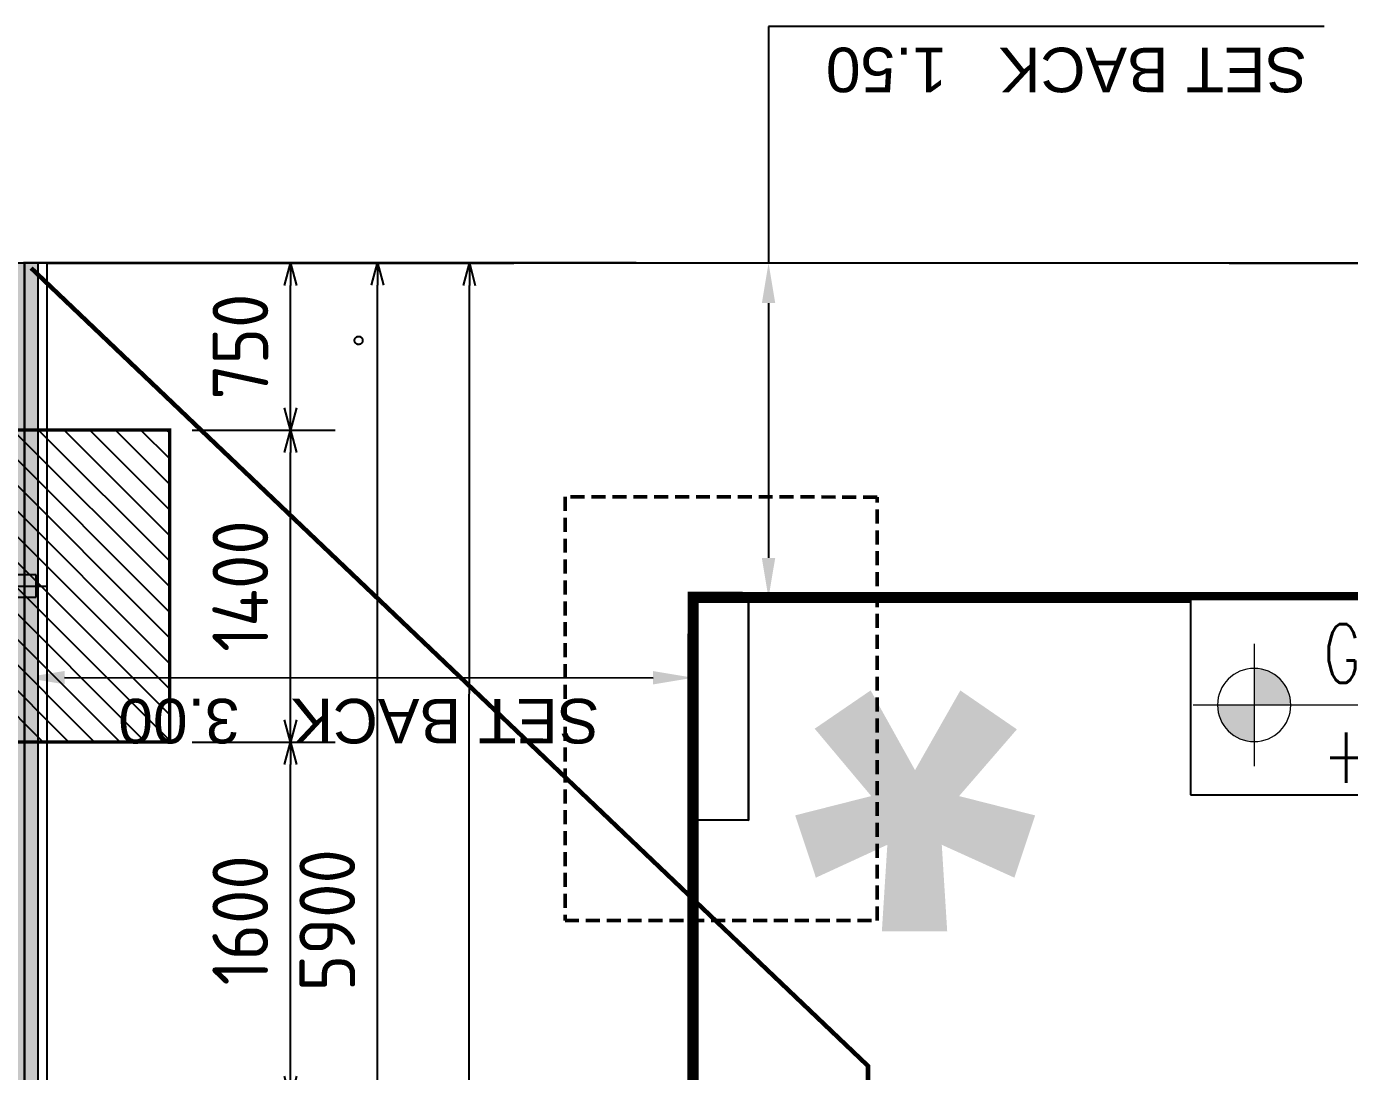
# Model space of a CAD drawing. Header units: centimetres. Extents: x -6122352 to 6876996, y -1694241 to 2592194.
# Drawn here: x 89048 to 94984, y -21793 to -17103 of the extents above; entities that cross this region are included whole.
import ezdxf
from ezdxf.xclip import XClip

# ---------------------------------------------------------------- set-up
doc = ezdxf.new("R2010")
doc.units = ezdxf.units.CM
doc.header["$MEASUREMENT"] = 0
doc.header["$XCLIPFRAME"] = 2
doc.header["$PDMODE"] = 66
doc.header["$PDSIZE"] = 100
for name, pattern in [('CENTER', [2, 1.25, -0.25, 0.25, -0.25]), ('DASHED2', [0.375, 0.25, -0.125]), ('XR-AR-END-SETTING OUT PLAN$0$23261-XR-AR-SI-GF$0$HIDDEN', [0.375, 0.25, -0.125])]:
    doc.linetypes.add(name, pattern=pattern)
doc.layers.get('Defpoints').update_dxf_attribs({"color": 255, "linetype": 'CENTER'})
for name, color, linetype in [('00-MI-DIM', 7, 'Continuous'), ('23585-XR-AR-BOUNDARY WALLS AND SETBACKS$0$setback', 7, 'XR-AR-END-SETTING OUT PLAN$0$23261-XR-AR-SI-GF$0$HIDDEN'), ('@MI-FOOTINGS', 7, 'Continuous'), ('@MI-MEP', 7, 'Continuous'), ('@MI-REF LAYER', 7, 'Continuous'), ('@MI-TYPE-02', 6, 'Continuous'), ('B_TH_4', 7, 'Continuous'), ('S-DIMENSION', 251, 'Continuous'), ('XREF1$0$S-LEVELS', 2, 'Continuous'), ('XREF1$0$TYPICAL NEW PROFILE', 3, 'Continuous')]:
    doc.layers.add(name, color=color, linetype=linetype)
doc.layers.add('08-Compound Wall-2', color=6, linetype='Continuous', lineweight=25, true_color=0xff00ff)
doc.layers.add('23585-XR-AR-DAMAC PLOT LIMITS$0$1-End units', color=7, linetype='Continuous', lineweight=5, true_color=0xf8991e)
for name, color, linetype, lineweight in [('@ Foundations', 4, 'DASHED2', 50), ('A-ANNO-TEXT', 3, 'Continuous', 25), ('XR-AR-END-SETTING OUT PLAN$0$23585-XR-AR-END-GROUND FLOOR$0$S-COLS', 51, 'Continuous', 40), ('XR-AR-END-SETTING OUT PLAN$0$23585-XR-AR-END-GROUND FLOOR$0$S-COLS-PATT', 8, 'Continuous', 5), ('XREF1$0$36-TAGLVL', 23, 'Continuous', 9)]:
    doc.layers.add(name, color=color, linetype=linetype, lineweight=lineweight)
doc.styles.add('Arial', font='arialbd.ttf')
doc.styles.add('Schueco-BEMSTIL', font='isocpeur.ttf', dxfattribs={"width": 0.9})
doc.styles.get("Standard").update_dxf_attribs({"font": 'arial.ttf'})
doc.styles.add('XREF1$0$DLT_TEXT', font='romans.shx', dxfattribs={"width": 0.7})
doc.dimstyles.new('MI- JWC-TXT-2.5 MM', dxfattribs={"dimscale": 1.5, "dimtxt": 2.5, "dimasz": 1, "dimexe": 2, "dimexo": 1, "dimgap": 1, "dimtad": 1, "dimdec": 0, "dimdsep": 46, "dimtxsty": 'Schueco-BEMSTIL', "dimblk": 'OPEN30', "dimcen": 0, "dimdle": 2, "dimclrd": 140, "dimclre": 8, "dimclrt": 40, "dimadec": 0, "dimazin": 2, "dimtfac": 1, "dimtdec": 0, "dimtix": 1, "dimtmove": 2, "dimatfit": 3, "dimldrblk": 'OPEN', "dimfxl": 2, "dimlwd": -1, "dimlwe": -1, "dimarcsym": 0})
doc.dimstyles.get("Standard").update_dxf_attribs({"dimtxt": 5, "dimasz": 0.5, "dimexe": 0.18, "dimexo": 0.0625, "dimgap": 0.09, "dimtad": 0, "dimtih": 1, "dimtoh": 1, "dimdec": 0, "dimzin": 0, "dimdsep": 46, "dimtxsty": 'Standard', "dimcen": 0.09, "dimadec": 0, "dimazin": 0, "dimtfac": 1, "dimtdec": 0, "dimtofl": 0, "dimtmove": 0, "dimatfit": 3, "dimfxl": 1, "dimtolj": 1, "dimtzin": 0, "dimarcsym": 0})

# ---------------------------------------------------------------- blocks, each defined once
blk = doc.blocks.new('23585-XR-AR-BOUNDARY WALLS AND SETBACKS')
at = {"layer": '08-Compound Wall-2'}
for points in [[(496465.304265361, 2768950.314838669), (496482.9255285829, 2768934.168785633), (496489.0395714305, 2768940.84125811), (496493.0929700581, 2768945.265056611), (496497.1463700577, 2768949.688856612), (496501.1997700583, 2768954.112656611), (496505.2531700579, 2768958.536456612), (496511.2982549883, 2768965.13399356), (496493.6763889136, 2768981.279238157)], [(496465.3042653612, 2768950.314838669), (496465.236699999, 2768950.241099999), (496465.1691514188, 2768950.167379445)]]:
    blk.add_lwpolyline(points, dxfattribs=at)
at = {"layer": '23585-XR-AR-BOUNDARY WALLS AND SETBACKS$0$setback', "ltscale": 40, "const_width": 0.05}
blk.add_lwpolyline([(496482.7465575228, 2768938.266069014), (496468.3693618508, 2768951.439640108), (496472.5242740114, 2768955.974177996), (496476.5774013817, 2768960.39789873), (496480.6310491082, 2768964.821550814), (496484.6844491076, 2768969.245350815), (496488.7378421992, 2768973.669143274), (496492.8907719729, 2768978.201506046), (496507.268439416, 2768965.02861297), (496503.11500178, 2768960.495598367), (496499.0616017811, 2768956.071798366), (496495.0082017799, 2768951.647998367), (496490.9548017806, 2768947.224198367), (496486.9014429426, 2768942.800443289)], close=True, dxfattribs=at)
blk = doc.blocks.new('A$C9d9485f6')
at = {"layer": 'A-ANNO-TEXT', "rotation": 312.4881850805905}
blk.add_blockref('23585-XR-AR-BOUNDARY WALLS AND SETBACKS', (-2377088.534775567, -1504219.252137818), dxfattribs=at)
blk = doc.blocks.new('23585-XR-AR-DAMAC PLOT LIMITS')
at = {"layer": '23585-XR-AR-DAMAC PLOT LIMITS$0$1-End units', "color": 251, "true_color": 0x636466}
blk.add_lwpolyline([(496482.9316999996, 2768934.0275), (496465.2367000002, 2768950.2411), (496471.4183, 2768956.987500001), (496489.1133000003, 2768940.773700001)], close=True, dxfattribs=at)
blk = doc.blocks.new('A$Cf093b529')
at = {"layer": 'A-ANNO-TEXT'}
blk.add_blockref('23585-XR-AR-DAMAC PLOT LIMITS', (-495391.9901121984, -2768603.441896566), dxfattribs=at)
blk = doc.blocks.new('XR-AR-END-SETTING OUT PLAN$0$23585-XR-AR-END-GROUND FLOOR$0$A$C75a8815d')
at = {"layer": 'XR-AR-END-SETTING OUT PLAN$0$23585-XR-AR-END-GROUND FLOOR$0$S-COLS', "color": 252, "lineweight": 30}
blk.add_lwpolyline([(-0.02838230133056641, -3999.998283624649), (-0.0283818244934082, -2999.99828338623), (249.9716181755066, -2999.998282670975), (249.9716184139252, -3999.998283147812)], close=True, dxfattribs=at)
blk = doc.blocks.new('XR-AR-END-SETTING OUT PLAN')
at = {"layer": 'XR-AR-END-SETTING OUT PLAN$0$23585-XR-AR-END-GROUND FLOOR$0$S-COLS-PATT', "color": 8}
blk.add_blockref('XR-AR-END-SETTING OUT PLAN$0$23585-XR-AR-END-GROUND FLOOR$0$A$C75a8815d', (3000.129344239831, 5499.998310089111), dxfattribs=at)
blk = doc.blocks.new('END UNIT')
at = {"xscale": 0.001, "yscale": 0.001, "zscale": 0.001}
blk.add_blockref('XR-AR-END-SETTING OUT PLAN', (-9.150201729830158, 0), dxfattribs=at)
blk = doc.blocks.new('TH_4')
at = {"xscale": -1}
blk.add_blockref('END UNIT', (495826.3053798428, 2769130.514097063), dxfattribs=at)
at = {"insert": (495831.45537848, 2769133.514097056), "char_height": 2, "attachment_point": 2, "style": 'Arial'}
blk.add_mtext('\\pxqc;*', dxfattribs=at)
blk = doc.blocks.new('A$C780da55d')
at = {"layer": 'S-DIMENSION'}
blk.add_circle((39.30158065707656, -0.001709586009383202), 0.01815226144074724, dxfattribs=at)
at = {"layer": 'B_TH_4', "xscale": 1.000039159572381, "yscale": 1.000039159572381, "zscale": 1.000039159572381}
blk.add_blockref('TH_4', (-495814.0704651335, -2769239.302089663), dxfattribs=at)
blk = doc.blocks.new('23585-XR-AR-MALDIVE-2$0$TH_4')
blk.add_blockref('A$C780da55d', (495794.655359471, 2769130.864096801))
at = {"layer": '@ Foundations', "linetype": 'DASHED2', "ltscale": 0.25}
blk.add_lwpolyline([(495831.6304292943, 2769131.564569024), (495833.0304292943, 2769131.564569024), (495833.0304292943, 2769133.464569025), (495831.6304292943, 2769133.464569025)], close=True, dxfattribs=at)
blk = doc.blocks.new('A$Ca180d4cc')
at = {"color": 1, "true_color": 0xeb0000, "const_width": 0.01}
blk.add_lwpolyline([(33.14810496848077, 0.0001849504187703133), (27.14823525026441, -2.328306436538696e-10), (21.14824276231229, 0.0002450824249535799), (15.14823792874813, 0.0002075904048979282), (9.148233095183969, 0.0001700997818261385), (0.001010030508041382, 0.0001753086689859629), (0, 23.9999491032213), (9.14821824291721, 24.00004197121598), (15.14822307694703, 24.00007946440019), (21.14822790957987, 24.00011695502326), (27.1482327436097, 24.00015444657765), (33.14823757577688, 24.00019193859771), (42.29828637372702, 24.00006328010932), (42.2983012245968, 0.0001914068125188351)], close=True, dxfattribs=at)
blk = doc.blocks.new('XREF1$0$LVL  ATTR')
at = {"color": 7}
blk.add_wipeout([(-0.33727806633866564, 0.38352486299273547), (1.8973092599409713, 0.38352486299273547), (1.8973092599409713, -0.45047952129880775), (-0.33727806633866564, -0.4504795212988073)], dxfattribs=at)
at = {"layer": 'XREF1$0$36-TAGLVL', "extrusion": (-4.888139810645865e-07, 1.406522031717416e-17, 0.9999999999998805)}
h = blk.add_hatch(color=252, dxfattribs=at)
h.paths.add_polyline_path([(-0.06536514837319736, 0.1562500046566129, 0.4142135623730951), (-0.2216151483731973, 4.656612873077392e-09), (-0.06536514837319736, 4.656612873077392e-09)])
h.paths.add_polyline_path([(0.09088485162680264, 4.656612873077392e-09), (-0.06536514837319736, 4.656612873077392e-09), (-0.06536514837319736, -0.1562499953433871, 0.4142135623730951)])
at = {"layer": 'XREF1$0$36-TAGLVL', "extrusion": (-4.888139810645865e-07, 1.406522031717408e-17, 0.9999999999998805)}
for p, q in [((-0.06536515014719235, -0.2604166821887048), (-0.06536515014719235, 0.2604166511446238)), ((1.351057254982072, -1.396983861923218e-08, 5.262988010916589e-07), (-0.3253053234689158, -1.396983861923218e-08, -1.018362459642307e-07))]:
    blk.add_line(p, q, dxfattribs=at)
blk.add_circle((-0.06536514830387681, -4.494034574497252e-25, 3.195139836529895e-08), 0.15625, dxfattribs=at)
at = {"layer": 'XREF1$0$S-LEVELS', "color": 1}
blk.add_lwpolyline([(-0.3372780663386656, 0.3835248629927364), (1.897309259940972, 0.3835248629927364), (1.897309259940972, -0.4504795212988069), (-0.3372780663386656, -0.4504795212988069)], close=True, dxfattribs=at)
at = {"layer": 'XREF1$0$TYPICAL NEW PROFILE', "color": 3, "style": 'XREF1$0$DLT_TEXT', "width": 0.7}
for tag, p in [('+0.00M', (0.2413431143818681, 0.067100426539497, -0.0001437184612911057)), ('S.S.L', (0.2413431143818681, -0.3452672204089993, -0.0001437184612911057))]:
    blk.add_attdef(tag, p, '', height=0.2500000000000001, dxfattribs=at)
blk = doc.blocks.new('*D696')
at = {"color": 0, "lineweight": -2, "transparency": 16777216}
for p, q in [((494356.3790504822, 2767860.588574351), (494356.809903904, 2767860.588574351)), ((494356.629903904, 2767859.264751875), (494356.629903904, 2767860.408574351)), ((494356.7548525288, 2767859.084751875), (494356.4499039041, 2767859.084751875)), ((494356.629903904, 2767858.023381731), (494356.629903904, 2767859.084751875)), ((494354.1372981741, 2767858.023381731), (494356.629903904, 2767858.023381731))]:
    blk.add_line(p, q, dxfattribs=at)
at = {"color": 0, "transparency": 16777216}
for points in [[(494356.599903904, 2767860.408574351), (494356.6599039041, 2767860.408574351), (494356.629903904, 2767860.588574351)], [(494356.599903904, 2767859.264751875), (494356.6599039041, 2767859.264751875), (494356.629903904, 2767859.084751875)]]:
    blk.add_solid(points, dxfattribs=at)
at = {"layer": 'Defpoints', "color": 0, "transparency": 16777216}
for p in [(494356.3165504822, 2767860.588574351), (494356.629903904, 2767860.588574351), (494356.8173525288, 2767859.084751875)]:
    blk.add_point(p, dxfattribs=at)
at = {"color": 0, "transparency": 16777216, "insert": (494355.2936010398, 2767858.216792372), "char_height": 0.2, "attachment_point": 5}
blk.add_mtext('\\A1;SET BACK   1.50', dxfattribs=at)
blk = doc.blocks.new('*D698')
at = {"color": 0, "lineweight": -2, "transparency": 16777216}
for p, q in [((494356.9675825233, 2767860.795539608), (494356.9675825233, 2767861.126188988)), ((494359.7878421118, 2767860.946188988), (494357.1475825233, 2767860.946188988)), ((494359.9678421118, 2767860.970185092), (494359.9678421118, 2767860.766188988))]:
    blk.add_line(p, q, dxfattribs=at)
at = {"color": 0, "transparency": 16777216}
for points in [[(494357.1475825233, 2767860.976188987), (494357.1475825233, 2767860.916188988), (494356.9675825233, 2767860.946188988)], [(494359.7878421118, 2767860.976188987), (494359.7878421118, 2767860.916188988), (494359.9678421118, 2767860.946188988)]]:
    blk.add_solid(points, dxfattribs=at)
at = {"layer": 'Defpoints', "color": 0, "transparency": 16777216}
for p in [(494359.9678421118, 2767861.032685092), (494356.9675825233, 2767860.946188988), (494356.9675825233, 2767860.733039608)]:
    blk.add_point(p, dxfattribs=at)
at = {"color": 0, "transparency": 16777216, "insert": (494358.4677123176, 2767861.139667842), "char_height": 0.2, "attachment_point": 5}
blk.add_mtext('\\A1;SET BACK   3.00', dxfattribs=at)
blk = doc.blocks.new('_Open30')
at = {"color": 0, "linetype": 'ByBlock', "lineweight": -2}
for p, q in [((-1, 0.26794919), (0, 0)), ((0, 0), (-1, -0.26794919)), ((0, 0), (-1, 0))]:
    blk.add_line(p, q, dxfattribs=at)
blk = doc.blocks.new('*D971')
at = {"layer": '00-MI-DIM', "color": 8, "transparency": 16777216}
for p, q in [((436955.3637810465, -149270.2052058329), (438578.6964190672, -149270.4960622052)), ((436954.017044558, -155170.261054281), (438577.6392920095, -155170.5519625432))]:
    blk.add_line(p, q, dxfattribs=at)
at = {"layer": '00-MI-DIM', "color": 140, "transparency": 16777216}
blk.add_line((438377.6572124575, -155070.516129673), (438378.6785050397, -149370.4602261246), dxfattribs=at)
at = {"layer": 'Defpoints', "color": 0, "transparency": 16777216}
for p in [(436855.3637826517, -149270.1872885952), (438378.6964222774, -149270.4602277298), (436854.0170461631, -155170.2431370433)]:
    blk.add_point(p, dxfattribs=at)
at = {"layer": '00-MI-DIM', "color": 140, "transparency": 16777216, "xscale": 100, "yscale": 100, "zscale": 100}
for p, rotation in [((438378.6964222774, -149270.4602277298), 89.98973417893167), ((438377.6392952198, -155170.5161280678), 269.9897341789317)]:
    blk.add_blockref('_Open30', p, dxfattribs=dict(at, rotation=rotation))
at = {"layer": '00-MI-DIM', "color": 40, "transparency": 16777216, "insert": (438153.1678623602, -152220.4478641353), "char_height": 250, "attachment_point": 5, "rotation": 89.98973417893166, "style": 'Schueco-BEMSTIL'}
blk.add_mtext('5900', dxfattribs=at)
blk = doc.blocks.new('_Open')
at = {"color": 0, "linetype": 'ByBlock', "lineweight": -2}
for p, q in [((-1, 0.1666666666666667), (0, 0)), ((-1, -0.1666666666666667), (0, 0)), ((0, 0), (-1, 0))]:
    blk.add_line(p, q, dxfattribs=at)
blk = doc.blocks.new('*D972')
at = {"layer": '00-MI-DIM', "color": 8, "transparency": 16777216}
for p, q in [((436895.3779130885, -149271.1944580374), (438990.7380413861, -149271.5698886985)), ((436886.5042159107, -197271.618946779), (438982.1376910816, -197271.9944264163))]:
    blk.add_line(p, q, dxfattribs=at)
at = {"layer": '00-MI-DIM', "color": 140, "transparency": 16777216}
blk.add_line((438782.1556115296, -197171.958593546), (438790.7201273586, -149371.534052618), dxfattribs=at)
at = {"layer": 'Defpoints', "color": 0, "transparency": 16777216}
for p in [(436795.3779146937, -149271.1765407997), (438790.7380445963, -149271.5340542231), (436786.5042175158, -197271.6010295413)]:
    blk.add_point(p, dxfattribs=at)
at = {"layer": '00-MI-DIM', "color": 140, "transparency": 16777216, "xscale": 100, "yscale": 100, "zscale": 100}
for p, rotation in [((438790.7380445963, -149271.5340542231), 89.98973417893167), ((438782.1376942919, -197271.9585919409), 269.9897341789317)]:
    blk.add_blockref('_Open30', p, dxfattribs=dict(at, rotation=rotation))
at = {"layer": '00-MI-DIM', "color": 40, "transparency": 16777216, "insert": (438561.4378730557, -173271.7060092971), "char_height": 250, "attachment_point": 5, "rotation": 89.98973417893166, "style": 'Schueco-BEMSTIL'}
blk.add_mtext('48000', dxfattribs=at)
blk = doc.blocks.new('T2-FOOTING PLAN')
at = {"layer": '@MI-FOOTINGS', "transparency": 33554679}
h = blk.add_hatch(dxfattribs=at)
h.set_pattern_fill('ANSI31', color=8, scale=650)
h.set_pattern_definition([(45, (0, 0), (-57.45242597140699, 57.45242597140699), [])])
h.paths.add_polyline_path([(-700, 650), (700, 650), (700, -650), (-700, -650)])
at = {"layer": '@MI-FOOTINGS', "color": 160, "true_color": 0x3340f0, "const_width": 15}
blk.add_lwpolyline([(-700, 650), (700, 650), (700, -650), (-700, -650)], close=True, dxfattribs=at)
at = {"layer": '@MI-FOOTINGS', "color": 30}
blk.add_point((0, 0), dxfattribs=at)
blk = doc.blocks.new('*D984')
at = {"layer": '00-MI-DIM', "color": 8, "transparency": 16777216}
for p, q in [((437546.4376660485, -151420.8391291703), (438188.1521362107, -151420.9541066792)), ((437546.1494744302, -153020.8391499907), (438187.865460399, -153020.9541277712))]:
    blk.add_line(p, q, dxfattribs=at)
at = {"layer": '00-MI-DIM', "color": 140, "transparency": 16777216}
blk.add_line((437987.8833808469, -152920.9182949009), (437988.1342221833, -151520.9182705986), dxfattribs=at)
at = {"layer": 'Defpoints', "color": 0, "transparency": 16777216}
for p in [(437446.4376676537, -151420.8212119326), (437988.152139421, -151420.9182722037), (437446.1494760353, -153020.821232753)]:
    blk.add_point(p, dxfattribs=at)
at = {"layer": '00-MI-DIM', "color": 140, "transparency": 16777216, "xscale": 100, "yscale": 100, "zscale": 100}
for p, rotation in [((437988.152139421, -151420.9182722037), 89.98973417893167), ((437987.8654636092, -153020.9182932958), 269.9897341789317)]:
    blk.add_blockref('_Open30', p, dxfattribs=dict(at, rotation=rotation))
at = {"layer": '00-MI-DIM', "color": 40, "transparency": 16777216, "insert": (437763.0088051267, -152220.8779689649), "char_height": 250, "attachment_point": 5, "rotation": 89.98973417893166, "style": 'Schueco-BEMSTIL'}
blk.add_mtext('1600', dxfattribs=at)
blk = doc.blocks.new('*D985')
at = {"layer": '00-MI-DIM', "color": 8, "transparency": 16777216}
for p, q in [((437546.6885073961, -150020.8391516421), (438188.4029775582, -150020.954129151)), ((437546.4376660485, -151420.8391291702), (438188.1521362303, -151420.9541066791))]:
    blk.add_line(p, q, dxfattribs=at)
at = {"layer": '00-MI-DIM', "color": 140, "transparency": 16777216}
blk.add_line((437988.1700566782, -151320.9182738088), (437988.3850635308, -150120.9182930704), dxfattribs=at)
at = {"layer": 'Defpoints', "color": 0, "transparency": 16777216}
for p in [(437446.6885090013, -150020.8212344044), (437988.4029807685, -150020.9182946755), (437446.4376676536, -151420.8212119325)]:
    blk.add_point(p, dxfattribs=at)
at = {"layer": '00-MI-DIM', "color": 140, "transparency": 16777216, "xscale": 100, "yscale": 100, "zscale": 100}
for p, rotation in [((437988.4029807685, -150020.9182946755), 89.98973417893167), ((437988.1521394405, -151420.9182722037), 269.9897341789317)]:
    blk.add_blockref('_Open30', p, dxfattribs=dict(at, rotation=rotation))
at = {"layer": '00-MI-DIM', "color": 40, "transparency": 16777216, "insert": (437763.2775637161, -150720.8779696547), "char_height": 250, "attachment_point": 5, "rotation": 89.98973417893166, "style": 'Schueco-BEMSTIL'}
blk.add_mtext('1400', dxfattribs=at)
blk = doc.blocks.new('*D986')
at = {"layer": '00-MI-DIM', "color": 8, "transparency": 16777216}
for p, q in [((436955.3636018742, -149271.2052058169), (438188.5372722794, -149271.4261564783)), ((437546.6885073961, -150020.8391516421), (438188.4029775687, -150020.954129151))]:
    blk.add_line(p, q, dxfattribs=at)
at = {"layer": '00-MI-DIM', "color": 140, "transparency": 16777216}
blk.add_line((437988.4208980167, -149920.9182962807), (437988.5193582519, -149371.3903203977), dxfattribs=at)
at = {"layer": 'Defpoints', "color": 0, "transparency": 16777216}
for p in [(436855.3636034793, -149271.1872885792), (437988.5372754897, -149271.3903220029), (437446.6885090013, -150020.8212344044)]:
    blk.add_point(p, dxfattribs=at)
at = {"layer": '00-MI-DIM', "color": 140, "transparency": 16777216, "xscale": 100, "yscale": 100, "zscale": 100}
for p, rotation in [((437988.5372754897, -149271.3903220029), 89.98973417893167), ((437988.4029807789, -150020.9182946756), 269.9897341789317)]:
    blk.add_blockref('_Open30', p, dxfattribs=dict(at, rotation=rotation))
at = {"layer": '00-MI-DIM', "color": 40, "transparency": 16777216, "insert": (437763.4701317459, -149646.1139945544), "char_height": 250, "attachment_point": 5, "rotation": 89.98973417893166, "style": 'Schueco-BEMSTIL'}
blk.add_mtext('750', dxfattribs=at)
blk = doc.blocks.new('A$C2baae4c6')
at = {"color": 1, "true_color": 0xeb0000, "const_width": 0.01}
blk.add_lwpolyline([(33.14810496842256, 1.311443219427019), (27.14823525008978, 1.311258269008249), (21.14824276213767, 1.311503351666033), (15.14823792834068, 1.311465859413147), (9.148233095358592, 1.311428369022906), (0.00101003039162606, 1.311433577910066), (0, 25.31120737222955), (9.148218243033625, 25.31130024045706), (15.14822307694703, 25.31133773364127), (21.14822790940525, 25.31137522403151), (27.14823274326045, 25.31141271581873), (33.14823757571867, 25.31145020760596), (42.2982863735524, 25.31132154911757), (42.29830122442218, 1.311449675820768)], close=True, dxfattribs=at)
dim = blk.add_linear_dim(base=(39.29813674581237, 3.172884566243738), p1=(42.29839633434312, 3.259380670264363), p2=(39.29813674581237, 2.959735186770558), text='SET BACK   <>', dimstyle='Standard', override={"dimtxt": 0.2, "dimtad": 1, "dimtih": 0, "dimdec": 2})
dim.commit()
dim.dimension.update_dxf_attribs({"geometry": '*D698', "text_midpoint": (40.79826654010685, 3.366363420151174), "insert": (-494317.6694457775, -2767857.773304421)})
dim = blk.add_linear_dim(base=(38.96045812655939, 2.815269929356873), p1=(39.14790675108088, 1.311447452753782), p2=(38.64710470446153, 2.81526992842555), angle=90, text='SET BACK   <>', dimstyle='Standard', override={"dimtxt": 0.2, "dimtad": 1, "dimtih": 0, "dimdec": 2, "dimtmove": 1})
dim.commit()
dim.dimension.update_dxf_attribs({"geometry": '*D696', "text_midpoint": (38.78960866859416, 0.2500773090869188), "dimtype": 128, "insert": (-494317.6694457775, -2767857.773304421)})
blk = doc.blocks.new('T2-PARTITION WALL')
at = {"layer": '@MI-TYPE-02'}
h = blk.add_hatch(color=256, dxfattribs=at)
h.dxf.hatch_style = 1
h.paths.add_polyline_path([(-71.02508106571622, -42098.55009387963), (-68.87369340774603, -48000.4032188518), (51.12629905209178, -48000.44575863145), (48.97491139412159, -42098.59263365931)])
h.paths.add_polyline_path([(-68.89454710215796, -36088.55047151487), (-71.02153608424123, -42088.55009450795), (48.97845637565479, -42088.5926342876), (51.10544535767986, -36088.59301129446)])
h.paths.add_polyline_path([(-66.7640131386579, -30078.55084915002), (-68.89100212074118, -36078.55047214316), (51.10899033915484, -36078.59301192281), (53.23597932123812, -30078.59338892964)])
h.paths.add_polyline_path([(-64.63347917504143, -24068.55122678523), (-66.7604681570665, -30068.55084977832), (53.23952430277131, -30068.59338955799), (55.36651328485459, -24068.59376656482)])
h.paths.add_polyline_path([(-64.59134481713409, -23929.04480615037), (-63.51631047029514, -17929.04490245861), (56.48368760355515, -17929.06640314552), (55.40865325671621, -23929.06630683731)])
h.paths.add_polyline_path([(-63.51451874629129, -17919.04490261909), (-62.43948439945234, -11919.04499892736), (57.56051367439795, -11919.0664996143), (56.48547932755901, -17919.06640330606)])
h.paths.add_polyline_path([(-62.43769267533207, -11909.04499908781), (-61.36265832849313, -5909.045095396083), (58.63733974535717, -5909.066596083023), (57.56230539846001, -11909.06649977478)])
h.paths.add_polyline_path([(-61.36086660448927, -5899.04509555659), (-60.01430928823538, 0.01075290745939128), (59.98568878561491, -0.01074777948088013), (58.63913146936102, -5899.066596243531)])
at = {"layer": '@MI-TYPE-02', "const_width": 2.5}
blk.add_lwpolyline([(-61.36086660448927, -5899.04509555659), (-60.01430928823538, 0.01075290745939128), (59.98568878561491, -0.01074777948088013), (58.63913146936102, -5899.066596243531)], close=True, dxfattribs=at)
at = {"layer": '@MI-FOOTINGS', "rotation": 89.98973417812736}
blk.add_blockref('T2-FOOTING PLAN', (1.185184067115188, -1449.528220314503), dxfattribs=at)
at = {"layer": '00-MI-DIM'}
for base, p1, p2, picture, middle in [((1995.360129902663, -0.3575134233979043), (-8.87369717785623, -48000.42448874158), (0, 0), '*D972', (1766.059958362021, -24000.52946849744)), ((1193.159360795953, -0.2137812031796784), (651.3105943075498, -749.6446936046996), (59.98568878567312, -0.0107477794517763), '*D986', (968.0922170521808, -374.9374537546828)), ((1193.025066074789, -749.7417538758273), (651.0597529599232, -2149.644671132784), (651.3105943075403, -749.6446936046668), '*D985', (967.8996490223705, -1449.701428855038)), ((1192.77422472727, -2149.741731404043), (650.7715613415654, -3749.644691953297), (651.0597529599632, -2149.644671132854), '*D984', (967.6308904329504, -2949.70142816523))]:
    dim = blk.add_linear_dim(base=base, p1=p1, p2=p2, angle=89.98973417893167, dimstyle='MI- JWC-TXT-2.5 MM', dxfattribs=at)
    dim.commit()
    dim.dimension.update_dxf_attribs({"geometry": picture, "text_midpoint": middle, "insert": (-436795.3779146937, 149271.1765407997)})
dim = blk.add_linear_dim(base=(1583.318507583695, 0.7163130699482281), p1=(58.63913146941923, -5899.066596243531), p2=(59.98586795799201, 0.9892522045120131), angle=89.98973417893167, dimstyle='MI- JWC-TXT-2.5 MM', dxfattribs=at)
dim.commit()
dim.dimension.update_dxf_attribs({"geometry": '*D971', "text_midpoint": (1582.78994405485, -2949.311637120467), "dimtype": 128, "insert": (-436795.3779146937, 149271.1765407997)})

msp = doc.modelspace()

# ---------------------------------------------------------------- block references
at = {"layer": '@MI-REF LAYER', "xscale": 1000, "yscale": 1000, "zscale": 1000}
msp.add_blockref('A$C9d9485f6', (-23958.95045533385, 48155.57226163784), dxfattribs=at)
at = {"layer": '@MI-REF LAYER', "xscale": 1000, "yscale": 1000, "zscale": 1000, "rotation": 312.4882903633292}
msp.add_blockref('A$Cf093b529', (-891608.7329339073, 539022.7201118186), dxfattribs=at)

# ---------------------------------------------------------------- next in the draw order: block references
at = {"layer": '@MI-REF LAYER'}
ref = msp.add_blockref('23585-XR-AR-MALDIVE-2$0$TH_4', (496417262.486582, 2769024071.136306), dxfattribs=dict(at, xscale=999.9999999999998, yscale=999.9999999999998, zscale=999.9999999999998, rotation=179.9898040398786))
XClip(ref).set_block_clipping_path([(495835.39554444235, 2769154.4543920932), (495826.3054936873, 2769154.4143740092), (495820.3054908863, 2769154.4143365184), (495814.30548605276, 2769154.414299026), (495808.30548121966, 2769154.4142615357), (495802.3054763861, 2769154.4142240435), (495793.3572849813, 2769154.454544789), (495793.3582675471, 2769130.514365376), (495835.3955587419, 2769130.5143724433)])

# ---------------------------------------------------------------- next in the draw order: linework, layer by layer
at = {"layer": '@MI-REF LAYER', "color": 1, "const_width": 19.99999999999999}
msp.add_lwpolyline([(89068.89944795589, -18187.46425391526), (92823.53247174104, -21768.17702864353), (92828.2171785172, -26081.77946926177), (93201.23287334574, -26084.46617765229), (92828.2171785172, -26081.77946926177), (92817.82847140421, -38242.6965470826), (89060.92486327412, -42062.89125801243)], dxfattribs=at)

# ---------------------------------------------------------------- next in the draw order: block references
msp.add_blockref('T2-PARTITION WALL', (89039.5067066236, -18164.78520560742))
at = {"layer": '@MI-MEP', "color": 10, "xscale": 1000, "yscale": 1000, "zscale": 1000, "rotation": 179.9898040371397}
msp.add_blockref('A$Ca180d4cc', (131337.7931331814, -18171.28413188925), dxfattribs=at)

# ---------------------------------------------------------------- next in the draw order: block references
at = {"layer": '@MI-REF LAYER', "color": 7}
ref = msp.add_blockref('XREF1$0$LVL  ATTR', (94624.7762196867, -20148.27637458687, 0.1511171693096003), dxfattribs=dict(at, xscale=-1051.480567989675, yscale=1051.480567989676, zscale=1051.480567989675, rotation=179.9901630537804))
ref.add_attrib('S.S.L', 'G.L(DMD)', (94867.83975083438, -20048.14647310818), dxfattribs={"layer": 'XREF1$0$TYPICAL NEW PROFILE', "color": 3, "height": 262.8701419974187, "rotation": 359.9901663468185, "style": 'XREF1$0$DLT_TEXT', "width": 0.7})
ref.add_attrib('+0.00M', '+36.64M', (94865.53710218758, -20497.48107581897), dxfattribs={"layer": 'XREF1$0$TYPICAL NEW PROFILE', "color": 3, "height": 262.8701419974187, "rotation": 359.9901663468185, "style": 'XREF1$0$DLT_TEXT', "width": 0.7})

# ---------------------------------------------------------------- next in the draw order: block references
at = {"layer": '@MI-REF LAYER', "color": 10, "xscale": 1000, "yscale": 1000, "zscale": 1000, "rotation": 179.9898040371397}
msp.add_blockref('A$C2baae4c6', (131338.0264756741, -16860.02588365775), dxfattribs=at)

doc.saveas('drawing.dxf')
